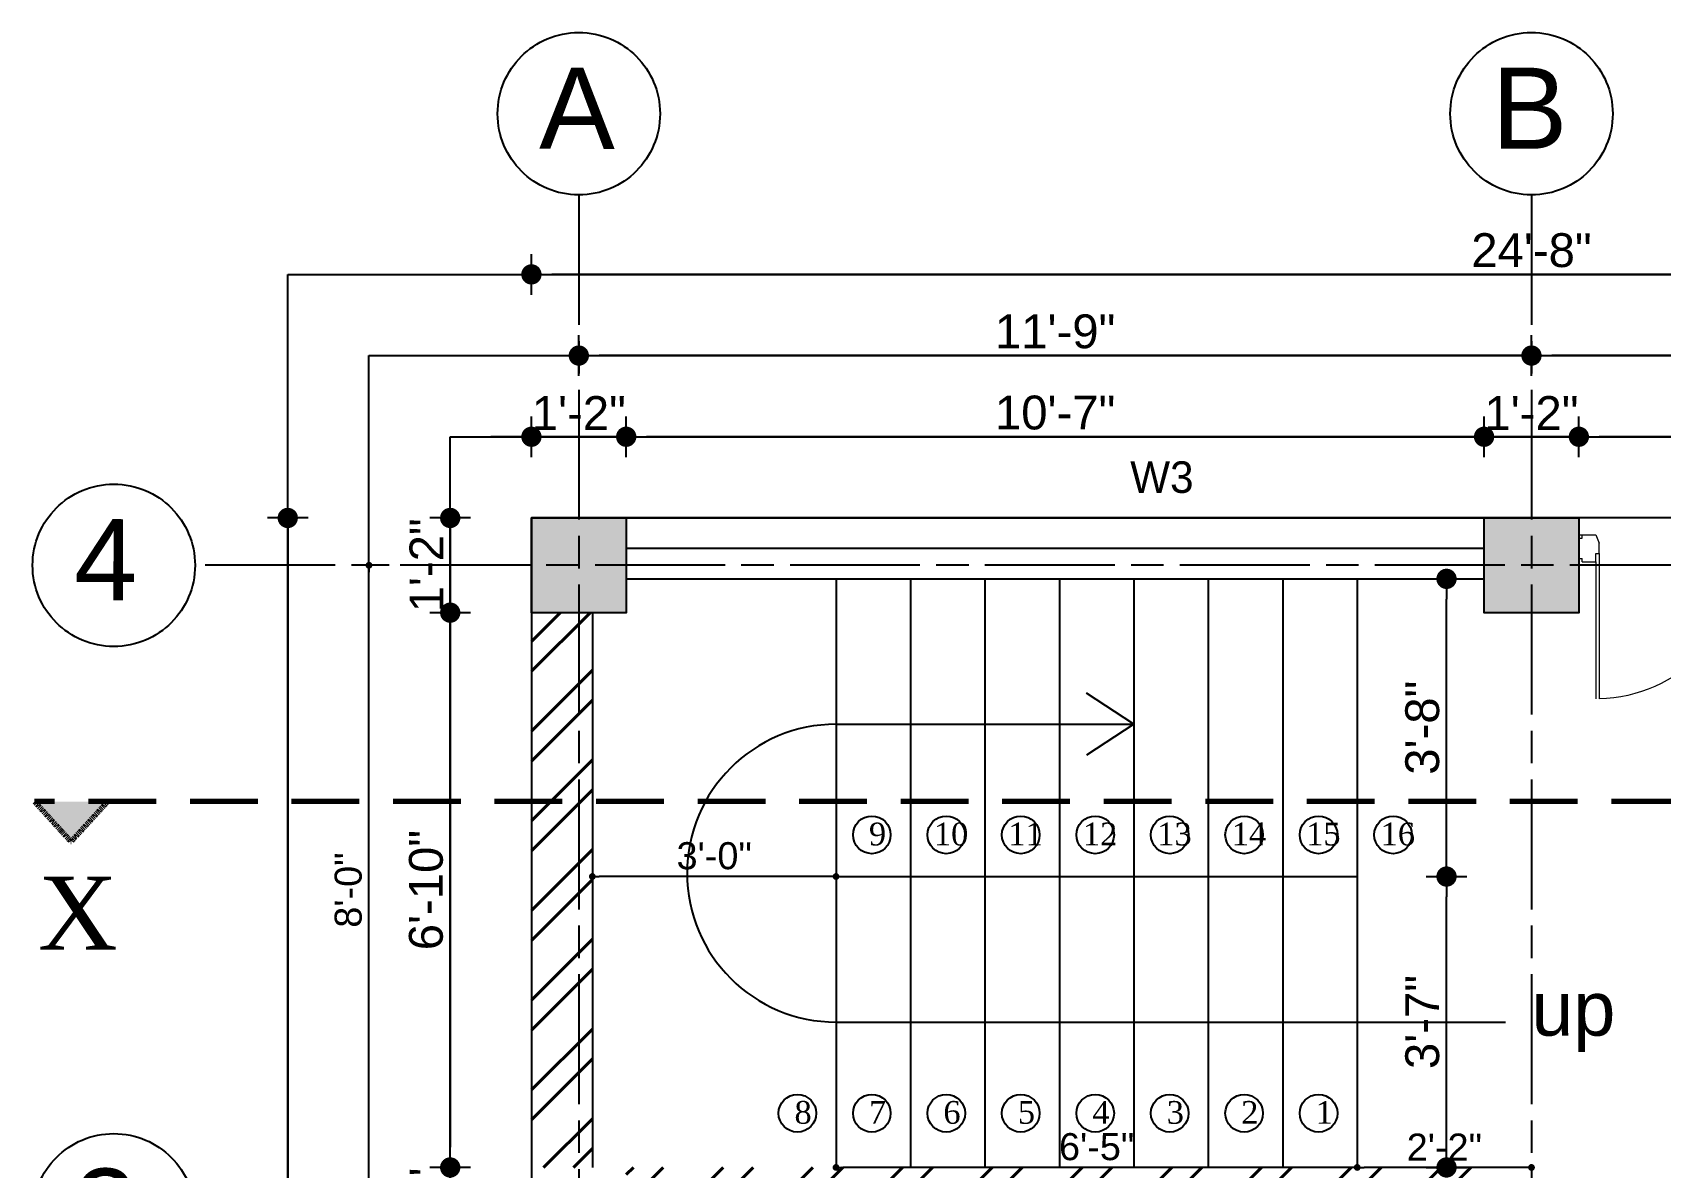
# Model space of a CAD drawing. Header units: inches. Extents: x 115570 to 265311, y 61168 to 314550.
# Drawn here: x 143061.5 to 143302, y 71584.3 to 71752 of the extents above; entities that cross this region are included whole.
import ezdxf

# ---------------------------------------------------------------- set-up
doc = ezdxf.new("R2010")
doc.units = ezdxf.units.IN
doc.header["$MEASUREMENT"] = 0
for name, pattern in [('ACAD_ISO08W100', [36, 24, -3, 6, -3]), ('CHAIN', [0.3543, 0.2362, -0.0295, 0.0591, -0.0295]), ('DASHED', [0.75, 0.5, -0.25])]:
    doc.linetypes.add(name, pattern=pattern)
doc.layers.get('0').update_dxf_attribs({"lineweight": 25})
for name, color, linetype, lineweight in [('0 wall', 7, 'Continuous', 40), ('hatch', 9, 'Continuous', 9), ('Section Line (ISO)', 7, 'CHAIN', 70)]:
    doc.layers.add(name, color=color, linetype=linetype, lineweight=lineweight)
doc.layers.add('0_center line', color=4, linetype='ACAD_ISO08W100', transparency=0.5)
doc.layers.add('doors and windows', color=240, linetype='Continuous')
doc.styles.add('arial.', font='arial.ttf')
doc.styles.add('bimal', font='comic.ttf')
doc.styles.get("Standard").update_dxf_attribs({"font": 'arial.ttf'})
doc.dimstyles.new('boundary wall dimension line', dxfattribs={"dimscale": 0, "dimtxt": 4, "dimasz": 1, "dimexe": 0.5, "dimexo": 3, "dimgap": 1, "dimtad": 1, "dimdec": 0, "dimrnd": 0.25, "dimzin": 3, "dimdsep": 46, "dimlunit": 4, "dimtxsty": 'arial.', "dimblk": 'DOT', "dimcen": 3, "dimdle": 6, "dimclrd": 4, "dimclre": 256, "dimclrt": 7, "dimazin": 0, "dimtfac": 1, "dimtdec": 0, "dimtix": 1, "dimtmove": 2, "dimatfit": 3, "dimfxl": 3, "dimfxlon": 1, "dimtolj": 1, "dimtzin": 0, "dimlwd": -1, "dimlwe": -1, "dimarcsym": 0})
doc.dimstyles.new('interior dimension', dxfattribs={"dimscale": 0, "dimtxt": 5, "dimasz": 3, "dimexe": 3, "dimexo": 3, "dimgap": 1, "dimtad": 1, "dimdec": 0, "dimrnd": 0.25, "dimzin": 3, "dimdsep": 46, "dimlunit": 4, "dimtxsty": 'arial.', "dimblk": 'DOT', "dimcen": 3, "dimdle": 6, "dimclrd": 4, "dimclre": 256, "dimclrt": 7, "dimazin": 0, "dimtfac": 1, "dimtdec": 0, "dimtix": 1, "dimtmove": 2, "dimatfit": 3, "dimfxl": 3, "dimfxlon": 1, "dimtolj": 1, "dimtzin": 0, "dimlwd": -1, "dimlwe": -1, "dimarcsym": 0})
pattern_1 = [(45, (35881.594, 36904.559), (-6.6291261, 6.6291261), []), (45, (35886.014, 36904.559), (-6.6291261, 6.6291261), [])]

# ---------------------------------------------------------------- blocks, each defined once
blk = doc.blocks.new('main door (GF)')
at = {"layer": 'hatch', "color": 8, "transparency": 33554687, "extrusion": (0, 0, -1)}
for p, q in [((1199.59, 1872.15), (1199.59, 1892.4)), ((1200.09, 1870.9), (1200.09, 1892.39)), ((1242.09, 1870.9), (1242.09, 1892.39)), ((1242.59, 1872.15), (1242.59, 1892.4)), ((1197.09, 1868.15), (1197.09, 1872.15)), ((1197.09, 1871.65), (1197.59, 1871.65)), ((1197.59, 1872.15), (1199.59, 1872.15)), ((1197.59, 1872.15), (1197.59, 1871.65)), ((1199.59, 1872.15), (1199.59, 1870.9)), ((1244.59, 1872.15), (1242.59, 1872.15)), ((1242.59, 1872.15), (1242.59, 1870.9)), ((1244.59, 1872.15), (1244.59, 1871.65)), ((1245.09, 1871.65), (1244.59, 1871.65)), ((1245.09, 1872.15), (1245.09, 1868.15)), ((1245.09, 1868.15), (1245.09, 1872.15)), ((1197.09, 1868.65), (1197.59, 1868.65)), ((1197.59, 1868.65), (1197.59, 1868.15)), ((1199.59, 1870.9), (1200.09, 1870.9)), ((1199.59, 1868.15), (1200.09, 1869.4)), ((1200.09, 1870.9), (1200.09, 1869.4)), ((1242.09, 1870.9), (1242.09, 1869.4)), ((1242.59, 1870.9), (1242.09, 1870.9)), ((1242.59, 1868.15), (1242.09, 1869.4)), ((1244.59, 1868.65), (1244.59, 1868.15)), ((1245.09, 1868.65), (1244.59, 1868.65)), ((1197.09, 1868.15), (1199.59, 1868.15)), ((1245.09, 1868.15), (1242.59, 1868.15))]:
    blk.add_line(p, q, dxfattribs=at)
at = {"layer": 'hatch', "color": 8, "transparency": 33554687}
for centre, start, end in [((1199.59, 1870.9), 0.0003, 88.6671), ((1242.59, 1870.9), 91.3329, 179.9997)]:
    blk.add_arc(centre, 21.5, start, end, dxfattribs=at)
blk = doc.blocks.new('_Dot')
at = {"color": 0, "linetype": 'ByBlock', "lineweight": -2}
blk.add_line((-0.5, 0), (-1, 0), dxfattribs=at)
at = {"color": 0, "linetype": 'ByBlock', "const_width": 0.5}
blk.add_lwpolyline([(-0.25, 0, 1), (0.25, 0, 1)], format="xyb", close=True, dxfattribs=at)
blk = doc.blocks.new('*D119')
at = {"transparency": 16777216}
for p, q in [((143267.36, 71627.26), (143273.36, 71627.26)), ((143267.36, 71584.26), (143273.36, 71584.26))]:
    blk.add_line(p, q, dxfattribs=at)
at = {"color": 4, "transparency": 16777216}
blk.add_line((143270.36, 71587.26), (143270.36, 71624.26), dxfattribs=at)
at = {"layer": 'Defpoints', "color": 0, "transparency": 16777216}
for p in [(143257.17, 71627.26), (143270.36, 71627.26), (143257.17, 71584.26)]:
    blk.add_point(p, dxfattribs=at)
at = {"color": 4, "transparency": 16777216, "xscale": 3, "yscale": 3, "zscale": 3}
for p, rotation in [((143270.36, 71627.26), 90), ((143270.36, 71584.26), 270)]:
    blk.add_blockref('_Dot', p, dxfattribs=dict(at, rotation=rotation))
at = {"color": 7, "transparency": 16777216, "insert": (143266.8, 71605.76), "char_height": 5, "attachment_point": 5, "rotation": 90, "style": 'arial.'}
blk.add_mtext('\\A1;3\'-7"', dxfattribs=at)
blk = doc.blocks.new('*D120')
at = {"transparency": 16777216}
for p, q in [((143267.36, 71671.26), (143273.36, 71671.26)), ((143267.36, 71627.26), (143273.36, 71627.26))]:
    blk.add_line(p, q, dxfattribs=at)
at = {"color": 4, "transparency": 16777216}
blk.add_line((143270.36, 71630.26), (143270.36, 71668.26), dxfattribs=at)
at = {"layer": 'Defpoints', "color": 0, "transparency": 16777216}
for p in [(143257.17, 71671.26), (143270.36, 71671.26), (143257.17, 71627.26)]:
    blk.add_point(p, dxfattribs=at)
at = {"color": 4, "transparency": 16777216, "xscale": 3, "yscale": 3, "zscale": 3}
for p, rotation in [((143270.36, 71671.26), 90), ((143270.36, 71627.26), 270)]:
    blk.add_blockref('_Dot', p, dxfattribs=dict(at, rotation=rotation))
at = {"color": 7, "transparency": 16777216, "insert": (143266.8, 71649.26), "char_height": 5, "attachment_point": 5, "rotation": 90, "style": 'arial.'}
blk.add_mtext('\\A1;3\'-8"', dxfattribs=at)
blk = doc.blocks.new('*D153')
at = {"transparency": 16777216}
for p, q in [((143289.91, 71689.26), (143289.91, 71695.26)), ((143337.91, 71689.26), (143337.91, 71695.26))]:
    blk.add_line(p, q, dxfattribs=at)
at = {"color": 4, "transparency": 16777216}
blk.add_line((143334.91, 71692.26), (143292.91, 71692.26), dxfattribs=at)
at = {"layer": 'Defpoints', "color": 0, "transparency": 16777216}
for p in [(143289.91, 71692.26), (143289.91, 71680.26), (143337.91, 71680.26)]:
    blk.add_point(p, dxfattribs=at)
at = {"color": 4, "transparency": 16777216, "xscale": 3, "yscale": 3, "zscale": 3, "rotation": 180}
blk.add_blockref('_Dot', (143289.91, 71692.26), dxfattribs=at)
at = {"color": 4, "transparency": 16777216, "xscale": 3, "yscale": 3, "zscale": 3}
blk.add_blockref('_Dot', (143337.91, 71692.26), dxfattribs=at)
at = {"color": 7, "transparency": 16777216, "insert": (143313.91, 71695.81), "char_height": 5, "attachment_point": 5, "style": 'arial.'}
blk.add_mtext('\\A1;4\'-0"', dxfattribs=at)
blk = doc.blocks.new('*D154')
at = {"transparency": 16777216}
for p, q in [((143275.91, 71689.26), (143275.91, 71695.26)), ((143289.91, 71689.26), (143289.91, 71695.26))]:
    blk.add_line(p, q, dxfattribs=at)
at = {"color": 4, "transparency": 16777216}
for p, q in [((143272.91, 71692.26), (143269.91, 71692.26)), ((143289.91, 71692.26), (143275.91, 71692.26)), ((143292.91, 71692.26), (143295.91, 71692.26))]:
    blk.add_line(p, q, dxfattribs=at)
at = {"layer": 'Defpoints', "color": 0, "transparency": 16777216}
for p in [(143275.91, 71692.26), (143275.91, 71680.26), (143289.91, 71680.26)]:
    blk.add_point(p, dxfattribs=at)
at = {"color": 4, "transparency": 16777216, "xscale": 3, "yscale": 3, "zscale": 3}
blk.add_blockref('_Dot', (143275.91, 71692.26), dxfattribs=at)
at = {"color": 4, "transparency": 16777216, "xscale": 3, "yscale": 3, "zscale": 3, "rotation": 180}
blk.add_blockref('_Dot', (143289.91, 71692.26), dxfattribs=at)
at = {"color": 7, "transparency": 16777216, "insert": (143282.91, 71695.77), "char_height": 5, "attachment_point": 5, "style": 'arial.'}
blk.add_mtext('\\A1;1\'-2"', dxfattribs=at)
blk = doc.blocks.new('*D155')
at = {"transparency": 16777216}
for p, q in [((143149.17, 71689.26), (143149.17, 71695.26)), ((143275.91, 71689.26), (143275.91, 71695.26))]:
    blk.add_line(p, q, dxfattribs=at)
at = {"color": 4, "transparency": 16777216}
blk.add_line((143272.91, 71692.26), (143152.17, 71692.26), dxfattribs=at)
at = {"layer": 'Defpoints', "color": 0, "transparency": 16777216}
for p in [(143149.17, 71692.26), (143149.17, 71680.26), (143275.91, 71680.26)]:
    blk.add_point(p, dxfattribs=at)
at = {"color": 4, "transparency": 16777216, "xscale": 3, "yscale": 3, "zscale": 3, "rotation": 180}
blk.add_blockref('_Dot', (143149.17, 71692.26), dxfattribs=at)
at = {"color": 4, "transparency": 16777216, "xscale": 3, "yscale": 3, "zscale": 3}
blk.add_blockref('_Dot', (143275.91, 71692.26), dxfattribs=at)
at = {"color": 7, "transparency": 16777216, "insert": (143212.54, 71695.81), "char_height": 5, "attachment_point": 5, "style": 'arial.'}
blk.add_mtext('\\A1;10\'-7"', dxfattribs=at)
blk = doc.blocks.new('*D156')
at = {"transparency": 16777216}
for p, q in [((143135.17, 71689.26), (143135.17, 71695.26)), ((143149.17, 71689.26), (143149.17, 71695.26))]:
    blk.add_line(p, q, dxfattribs=at)
at = {"color": 4, "transparency": 16777216}
for p, q in [((143132.17, 71692.26), (143129.17, 71692.26)), ((143149.17, 71692.26), (143135.17, 71692.26)), ((143152.17, 71692.26), (143155.17, 71692.26))]:
    blk.add_line(p, q, dxfattribs=at)
at = {"layer": 'Defpoints', "color": 0, "transparency": 16777216}
for p in [(143135.17, 71692.26), (143135.17, 71680.26), (143149.17, 71680.26)]:
    blk.add_point(p, dxfattribs=at)
at = {"color": 4, "transparency": 16777216, "xscale": 3, "yscale": 3, "zscale": 3}
blk.add_blockref('_Dot', (143135.17, 71692.26), dxfattribs=at)
at = {"color": 4, "transparency": 16777216, "xscale": 3, "yscale": 3, "zscale": 3, "rotation": 180}
blk.add_blockref('_Dot', (143149.17, 71692.26), dxfattribs=at)
at = {"color": 7, "transparency": 16777216, "insert": (143142.17, 71695.77), "char_height": 5, "attachment_point": 5, "style": 'arial.'}
blk.add_mtext('\\A1;1\'-2"', dxfattribs=at)
blk = doc.blocks.new('*D157')
at = {"transparency": 16777216}
for p, q in [((143282.91, 71701.26), (143282.91, 71707.26)), ((143423.66, 71701.26), (143423.66, 71707.26))]:
    blk.add_line(p, q, dxfattribs=at)
at = {"color": 4, "transparency": 16777216}
blk.add_line((143420.66, 71704.26), (143285.91, 71704.26), dxfattribs=at)
at = {"layer": 'Defpoints', "color": 0, "transparency": 16777216}
for p in [(143282.91, 71704.26), (143282.91, 71680.26), (143423.66, 71680.26)]:
    blk.add_point(p, dxfattribs=at)
at = {"color": 4, "transparency": 16777216, "xscale": 3, "yscale": 3, "zscale": 3, "rotation": 180}
blk.add_blockref('_Dot', (143282.91, 71704.26), dxfattribs=at)
at = {"color": 4, "transparency": 16777216, "xscale": 3, "yscale": 3, "zscale": 3}
blk.add_blockref('_Dot', (143423.66, 71704.26), dxfattribs=at)
at = {"color": 7, "transparency": 16777216, "insert": (143353.29, 71707.81), "char_height": 5, "attachment_point": 5, "style": 'arial.'}
blk.add_mtext('\\A1;11\'-9"', dxfattribs=at)
blk = doc.blocks.new('*D158')
at = {"transparency": 16777216}
for p, q in [((143142.17, 71701.26), (143142.17, 71707.26)), ((143282.91, 71701.26), (143282.91, 71707.26))]:
    blk.add_line(p, q, dxfattribs=at)
at = {"color": 4, "transparency": 16777216}
blk.add_line((143279.91, 71704.26), (143145.17, 71704.26), dxfattribs=at)
at = {"layer": 'Defpoints', "color": 0, "transparency": 16777216}
for p in [(143142.17, 71704.26), (143142.17, 71680.26), (143282.91, 71680.26)]:
    blk.add_point(p, dxfattribs=at)
at = {"color": 4, "transparency": 16777216, "xscale": 3, "yscale": 3, "zscale": 3, "rotation": 180}
blk.add_blockref('_Dot', (143142.17, 71704.26), dxfattribs=at)
at = {"color": 4, "transparency": 16777216, "xscale": 3, "yscale": 3, "zscale": 3}
blk.add_blockref('_Dot', (143282.91, 71704.26), dxfattribs=at)
at = {"color": 7, "transparency": 16777216, "insert": (143212.54, 71707.81), "char_height": 5, "attachment_point": 5, "style": 'arial.'}
blk.add_mtext('\\A1;11\'-9"', dxfattribs=at)
blk = doc.blocks.new('*D159')
at = {"transparency": 16777216}
for p, q in [((143135.17, 71713.26), (143135.17, 71719.26)), ((143430.66, 71713.26), (143430.66, 71719.26))]:
    blk.add_line(p, q, dxfattribs=at)
at = {"color": 4, "transparency": 16777216}
blk.add_line((143427.66, 71716.26), (143138.17, 71716.26), dxfattribs=at)
at = {"layer": 'Defpoints', "color": 0, "transparency": 16777216}
for p in [(143135.17, 71716.26), (143135.17, 71680.26), (143430.66, 71680.26)]:
    blk.add_point(p, dxfattribs=at)
at = {"color": 4, "transparency": 16777216, "xscale": 3, "yscale": 3, "zscale": 3, "rotation": 180}
blk.add_blockref('_Dot', (143135.17, 71716.26), dxfattribs=at)
at = {"color": 4, "transparency": 16777216, "xscale": 3, "yscale": 3, "zscale": 3}
blk.add_blockref('_Dot', (143430.66, 71716.26), dxfattribs=at)
at = {"color": 7, "transparency": 16777216, "insert": (143282.91, 71719.81), "char_height": 5, "attachment_point": 5, "style": 'arial.'}
blk.add_mtext('\\A1;24\'-8"', dxfattribs=at)
blk = doc.blocks.new('*D160')
at = {"color": 4, "transparency": 16777216}
for p, q in [((143123.17, 71683.26), (143123.17, 71686.26)), ((143123.17, 71680.26), (143123.17, 71666.26)), ((143123.17, 71663.26), (143123.17, 71660.26))]:
    blk.add_line(p, q, dxfattribs=at)
at = {"transparency": 16777216}
for p, q in [((143126.17, 71680.26), (143120.17, 71680.26)), ((143126.17, 71666.26), (143120.17, 71666.26))]:
    blk.add_line(p, q, dxfattribs=at)
at = {"layer": 'Defpoints', "color": 0, "transparency": 16777216}
for p in [(143135.17, 71680.26), (143123.17, 71666.26), (143135.17, 71666.26)]:
    blk.add_point(p, dxfattribs=at)
at = {"color": 4, "transparency": 16777216, "xscale": 3, "yscale": 3, "zscale": 3}
for p, rotation in [((143123.17, 71680.26), 270), ((143123.17, 71666.26), 90)]:
    blk.add_blockref('_Dot', p, dxfattribs=dict(at, rotation=rotation))
at = {"color": 7, "transparency": 16777216, "insert": (143119.66, 71673.26), "char_height": 5, "attachment_point": 5, "rotation": 90, "style": 'arial.'}
blk.add_mtext('\\A1;1\'-2"', dxfattribs=at)
blk = doc.blocks.new('*D161')
at = {"transparency": 16777216}
for p, q in [((143126.17, 71666.26), (143120.17, 71666.26)), ((143126.17, 71584.26), (143120.17, 71584.26))]:
    blk.add_line(p, q, dxfattribs=at)
at = {"color": 4, "transparency": 16777216}
blk.add_line((143123.17, 71663.26), (143123.17, 71587.26), dxfattribs=at)
at = {"layer": 'Defpoints', "color": 0, "transparency": 16777216}
for p in [(143135.17, 71666.26), (143123.17, 71584.26), (143135.17, 71584.26)]:
    blk.add_point(p, dxfattribs=at)
at = {"color": 4, "transparency": 16777216, "xscale": 3, "yscale": 3, "zscale": 3}
for p, rotation in [((143123.17, 71666.26), 90), ((143123.17, 71584.26), 270)]:
    blk.add_blockref('_Dot', p, dxfattribs=dict(at, rotation=rotation))
at = {"color": 7, "transparency": 16777216, "insert": (143119.61, 71625.26), "char_height": 5, "attachment_point": 5, "rotation": 90, "style": 'arial.'}
blk.add_mtext('\\A1;6\'-10"', dxfattribs=at)
blk = doc.blocks.new('*D162')
at = {"color": 4, "transparency": 16777216}
for p, q in [((143123.17, 71587.26), (143123.17, 71590.26)), ((143123.17, 71584.26), (143123.17, 71570.26)), ((143123.17, 71567.26), (143123.17, 71564.26))]:
    blk.add_line(p, q, dxfattribs=at)
at = {"transparency": 16777216}
for p, q in [((143126.17, 71584.26), (143120.17, 71584.26)), ((143126.17, 71570.26), (143120.17, 71570.26))]:
    blk.add_line(p, q, dxfattribs=at)
at = {"layer": 'Defpoints', "color": 0, "transparency": 16777216}
for p in [(143135.17, 71584.26), (143123.17, 71570.26), (143135.17, 71570.26)]:
    blk.add_point(p, dxfattribs=at)
at = {"color": 4, "transparency": 16777216, "xscale": 3, "yscale": 3, "zscale": 3}
for p, rotation in [((143123.17, 71584.26), 270), ((143123.17, 71570.26), 90)]:
    blk.add_blockref('_Dot', p, dxfattribs=dict(at, rotation=rotation))
at = {"color": 7, "transparency": 16777216, "insert": (143119.66, 71577.26), "char_height": 5, "attachment_point": 5, "rotation": 90, "style": 'arial.'}
blk.add_mtext('\\A1;1\'-2"', dxfattribs=at)
blk = doc.blocks.new('*D169')
at = {"transparency": 16777216}
for p, q in [((143102.17, 71680.26), (143096.17, 71680.26)), ((143102.17, 71350.93), (143096.17, 71350.93))]:
    blk.add_line(p, q, dxfattribs=at)
at = {"color": 4, "transparency": 16777216}
blk.add_line((143099.17, 71677.26), (143099.17, 71353.93), dxfattribs=at)
at = {"layer": 'Defpoints', "color": 0, "transparency": 16777216}
for p in [(143135.17, 71680.26), (143099.17, 71350.93), (143135.17, 71350.93)]:
    blk.add_point(p, dxfattribs=at)
at = {"color": 4, "transparency": 16777216, "xscale": 3, "yscale": 3, "zscale": 3}
for p, rotation in [((143099.17, 71680.26), 90), ((143099.17, 71350.93), 270)]:
    blk.add_blockref('_Dot', p, dxfattribs=dict(at, rotation=rotation))
at = {"color": 7, "transparency": 16777216, "insert": (143095.61, 71515.59), "char_height": 5, "attachment_point": 5, "rotation": 90, "style": 'arial.'}
blk.add_mtext('\\A1;27\'-5"', dxfattribs=at)
blk = doc.blocks.new('*D308')
at = {"transparency": 16777216}
for p, q in [((143144.17, 71627.26), (143144.17, 71627.76)), ((143180.17, 71627.26), (143180.17, 71627.76))]:
    blk.add_line(p, q, dxfattribs=at)
at = {"color": 4, "transparency": 16777216}
blk.add_line((143179.17, 71627.26), (143145.17, 71627.26), dxfattribs=at)
at = {"layer": 'Defpoints', "color": 0, "transparency": 16777216}
for p in [(143144.17, 71627.26), (143144.17, 71627.26), (143180.17, 71627.26)]:
    blk.add_point(p, dxfattribs=at)
at = {"color": 4, "transparency": 16777216, "rotation": 180}
blk.add_blockref('_Dot', (143144.17, 71627.26), dxfattribs=at)
at = {"color": 4, "transparency": 16777216}
blk.add_blockref('_Dot', (143180.17, 71627.26), dxfattribs=at)
at = {"color": 7, "transparency": 16777216, "insert": (143162.17, 71630.31), "char_height": 4, "attachment_point": 5, "style": 'arial.'}
blk.add_mtext('\\A1;3\'-0"', dxfattribs=at)
blk = doc.blocks.new('*D310')
at = {"transparency": 16777216}
for p, q in [((143114.17, 71673.26), (143110.67, 71673.26)), ((143114.17, 71577.26), (143110.67, 71577.26))]:
    blk.add_line(p, q, dxfattribs=at)
at = {"color": 4, "transparency": 16777216}
blk.add_line((143111.17, 71578.26), (143111.17, 71672.26), dxfattribs=at)
at = {"layer": 'Defpoints', "color": 0, "transparency": 16777216}
for p in [(143111.17, 71673.26), (143135.17, 71673.26), (143135.17, 71577.26)]:
    blk.add_point(p, dxfattribs=at)
at = {"color": 4, "transparency": 16777216}
for p, rotation in [((143111.17, 71673.26), 90), ((143111.17, 71577.26), 270)]:
    blk.add_blockref('_Dot', p, dxfattribs=dict(at, rotation=rotation))
at = {"color": 7, "transparency": 16777216, "insert": (143108.12, 71625.26), "char_height": 4, "attachment_point": 5, "rotation": 90, "style": 'arial.'}
blk.add_mtext('\\A1;8\'-0"', dxfattribs=at)
blk = doc.blocks.new('*D451')
at = {"transparency": 16777216}
for p, q in [((143257.17, 71584.26), (143257.17, 71584.76)), ((143282.91, 71584.26), (143282.91, 71584.76))]:
    blk.add_line(p, q, dxfattribs=at)
at = {"color": 4, "transparency": 16777216}
blk.add_line((143281.91, 71584.26), (143258.17, 71584.26), dxfattribs=at)
at = {"layer": 'Defpoints', "color": 0, "transparency": 16777216}
for p in [(143257.17, 71584.26), (143257.17, 71584.26), (143282.91, 71584.26)]:
    blk.add_point(p, dxfattribs=at)
at = {"color": 4, "transparency": 16777216, "rotation": 180}
blk.add_blockref('_Dot', (143257.17, 71584.26), dxfattribs=at)
at = {"color": 4, "transparency": 16777216}
blk.add_blockref('_Dot', (143282.91, 71584.26), dxfattribs=at)
at = {"color": 7, "transparency": 16777216, "insert": (143270.04, 71587.27), "char_height": 4, "attachment_point": 5, "style": 'arial.'}
blk.add_mtext('\\A1;2\'-2"', dxfattribs=at)
blk = doc.blocks.new('*D452')
at = {"transparency": 16777216}
for p, q in [((143180.17, 71584.26), (143180.17, 71584.76)), ((143257.17, 71584.26), (143257.17, 71584.76))]:
    blk.add_line(p, q, dxfattribs=at)
at = {"color": 4, "transparency": 16777216}
blk.add_line((143256.17, 71584.26), (143181.17, 71584.26), dxfattribs=at)
at = {"layer": 'Defpoints', "color": 0, "transparency": 16777216}
for p in [(143180.17, 71584.26), (143180.17, 71584.26), (143257.17, 71584.26)]:
    blk.add_point(p, dxfattribs=at)
at = {"color": 4, "transparency": 16777216, "rotation": 180}
blk.add_blockref('_Dot', (143180.17, 71584.26), dxfattribs=at)
at = {"color": 4, "transparency": 16777216}
blk.add_blockref('_Dot', (143257.17, 71584.26), dxfattribs=at)
at = {"color": 7, "transparency": 16777216, "insert": (143218.67, 71587.31), "char_height": 4, "attachment_point": 5, "style": 'arial.'}
blk.add_mtext('\\A1;6\'-5"', dxfattribs=at)

msp = doc.modelspace()

# ---------------------------------------------------------------- hatches: boundary and pattern name
h = msp.add_hatch(color=256)
h.dxf.hatch_style = 1
h.paths.add_polyline_path([(143135.17, 71666.26), (143149.17, 71666.26), (143149.17, 71680.26), (143135.17, 71680.26)])
h = msp.add_hatch(color=256)
h.dxf.hatch_style = 1
h.paths.add_polyline_path([(143275.91, 71666.26), (143289.91, 71666.26), (143289.91, 71680.26), (143275.91, 71680.26)])
at = {"ltscale": 10, "transparency": 33554564}
h = msp.add_hatch(color=0, dxfattribs=at)
h.dxf.hatch_style = 1
h.paths.add_polyline_path([(143067.15, 71632.42), (143072.56, 71638.34), (143061.74, 71638.34)])
at = {"layer": '0 wall', "transparency": 33554585}
h = msp.add_hatch(dxfattribs=at)
h.set_pattern_fill('ANSI32', color=256, scale=25)
h.set_pattern_definition(pattern_1)
h.paths.add_polyline_path([(143144.17, 71474.26), (143135.17, 71474.26), (143135.17, 71364.93), (143144.17, 71364.93)])
h.paths.add_polyline_path([(143144.17, 71570.26), (143135.17, 71570.26), (143135.17, 71488.26), (143144.17, 71488.26)])
h.paths.add_polyline_path([(143343.19, 71444.13), (143374.59, 71444.13), (143374.59, 71454.44), (143343.19, 71454.44)], flags=9)
h.paths.add_polyline_path([(143207.84, 71491.7), (143287.61, 71491.7), (143287.61, 71510.42), (143207.84, 71510.42)], flags=9)
h.paths.add_polyline_path([(143222.86, 71464.86), (143234.34, 71464.86), (143234.34, 71476.21), (143222.86, 71476.21)], flags=9)
h.paths.add_polyline_path([(143289, 71527.5), (143299.48, 71527.5), (143299.48, 71538.85), (143289, 71538.85)], flags=9)
h.paths.add_polyline_path([(143155.32, 71465.55), (143164.77, 71465.55), (143164.77, 71476.89), (143155.32, 71476.89)], flags=9)
h.paths.add_polyline_path([(143277.02, 71550.16), (143287.96, 71550.16), (143287.96, 71561.51), (143277.02, 71561.51)], flags=9)
h.paths.add_polyline_path([(143276.81, 71451.09), (143287.75, 71451.09), (143287.75, 71462.43), (143276.81, 71462.43)], flags=9)
h.paths.add_polyline_path([(143190.04, 71478.7), (143200.99, 71478.7), (143200.99, 71490.05), (143190.04, 71490.05)], flags=9)
h.paths.add_polyline_path([(143321.11, 71671.64), (143333.81, 71671.64), (143333.81, 71682.99), (143321.11, 71682.99)], flags=9)
h.paths.add_polyline_path([(143280.16, 71599.37), (143296.59, 71599.37), (143296.59, 71615.86), (143280.16, 71615.86)], flags=9)
h = msp.add_hatch(dxfattribs=at)
h.set_pattern_fill('ANSI32', color=256, scale=25)
h.set_pattern_definition(pattern_1)
h.paths.add_polyline_path([(143144.17, 71666.26), (143135.17, 71666.26), (143135.17, 71584.26), (143144.17, 71584.26)])
h.paths.add_polyline_path([(143275.92, 71584.26), (143149.17, 71584.26), (143149.17, 71575.26), (143275.92, 71575.26)])

# ---------------------------------------------------------------- linework, layer by layer
for p, q in [((143149.17, 71680.26), (143275.91, 71680.26)), ((143149.17, 71671.26), (143275.91, 71671.26)), ((143180.17, 71671.26), (143180.17, 71584.26)), ((143191.17, 71671.26), (143191.17, 71584.26)), ((143202.17, 71671.26), (143202.17, 71584.26)), ((143213.17, 71671.26), (143213.17, 71584.26)), ((143224.17, 71671.26), (143224.17, 71584.26)), ((143235.17, 71671.26), (143235.17, 71584.26)), ((143246.17, 71671.26), (143246.17, 71584.26)), ((143257.17, 71671.26), (143257.17, 71584.26)), ((143135.17, 71666.26), (143135.17, 71584.26)), ((143144.17, 71666.26), (143144.17, 71584.26)), ((143224.17, 71649.77), (143217.16, 71654.36)), ((143180.17, 71649.77), (143224.17, 71649.77)), ((143224.17, 71649.77), (143217.16, 71645.19)), ((143180.17, 71627.26), (143257.17, 71627.26)), ((143180.17, 71605.75), (143279.05, 71605.75))]:
    msp.add_line(p, q)
at = {"transparency": 33554508}
for points in [[(143099.17, 71716.26), (143466.66, 71716.26), (143466.66, 71314.92), (143099.17, 71314.92)], [(143111.17, 71704.26), (143454.66, 71704.26), (143454.66, 71326.92), (143111.17, 71326.92)], [(143123.17, 71692.26), (143442.66, 71692.26), (143442.66, 71338.92), (143123.17, 71338.92)]]:
    msp.add_lwpolyline(points, close=True, dxfattribs=at)
for points in [[(143135.17, 71680.26), (143149.17, 71680.26), (143149.17, 71666.26), (143135.17, 71666.26)], [(143135.17, 71350.93), (143430.66, 71350.93), (143430.66, 71680.26), (143135.17, 71680.26)], [(143275.91, 71680.26), (143289.91, 71680.26), (143289.91, 71666.26), (143275.91, 71666.26)]]:
    msp.add_lwpolyline(points, close=True)
for centre in [(143185.46, 71633.42), (143196.46, 71633.42), (143207.46, 71633.42), (143218.46, 71633.42), (143229.46, 71633.42), (143240.46, 71633.42), (143251.46, 71633.42), (143262.46, 71633.42), (143174.46, 71592.27), (143185.46, 71592.27), (143196.46, 71592.27), (143207.46, 71592.27), (143218.46, 71592.27), (143229.46, 71592.27), (143240.46, 71592.27), (143251.46, 71592.27)]:
    msp.add_circle(centre, 2.78)
msp.add_arc((143180.17, 71627.76), 22.01, 90, 270)
at = {"layer": '0_center line', "ltscale": 0.8, "transparency": 33554559}
for p, q in [((143142.17, 71728.01), (143142.17, 71303.11)), ((143282.91, 71728.01), (143282.91, 71303.11)), ((143480.57, 71673.26), (143085.47, 71673.26))]:
    msp.add_line(p, q, dxfattribs=at)
at = {"layer": '0_center line', "ltscale": 100, "transparency": 33554687}
for centre in [(143142.17, 71740.01), (143282.91, 71740.01), (143073.47, 71673.26), (143073.47, 71577.26)]:
    msp.add_circle(centre, 12, dxfattribs=at)
at = {"layer": 'doors and windows', "transparency": 33554687}
msp.add_line((143275.91, 71675.76), (143149.17, 71675.76), dxfattribs=at)
at = {"layer": 'Section Line (ISO)', "linetype": 'DASHED', "ltscale": 20, "transparency": 33554687}
msp.add_line((143499.73, 71638.34), (143061.74, 71638.34), dxfattribs=at)
at = {"layer": 'Section Line (ISO)', "linetype": 'DASHED', "ltscale": 0.3, "transparency": 33554687}
for p in [(143061.74, 71638.34), (143072.56, 71638.34)]:
    msp.add_line(p, (143067.15, 71632.42), dxfattribs=at)

# ---------------------------------------------------------------- block references
at = {"layer": '0 wall', "xscale": -1, "rotation": 180}
msp.add_blockref('main door (GF)', (142092.82, 73545.91), dxfattribs=at)

# ---------------------------------------------------------------- texts
at = {"ltscale": 100, "transparency": 33554687}
for s, width, gutter_width, heights, insert, char_height, attachment_point in [('{\\fTimes New Roman|b0|i0|c0|p18;9}', 41.3853, 148.67, [31.46], (143185.03, 71635.23), 3.36, 1), ('{\\fTimes New Roman|b0|i0|c0|p18;10}', 41.3853, 148.67, [31.46], (143194.63, 71635.23), 3.36, 1), ('{\\fTimes New Roman|b0|i0|c0|p18;11}', 41.3853, 148.67, [31.46], (143205.63, 71635.23), 3.36, 1), ('{\\fTimes New Roman|b0|i0|c0|p18;12}', 41.3853, 148.67, [31.46], (143216.63, 71635.23), 3.36, 1), ('{\\fTimes New Roman|b0|i0|c0|p18;13}', 41.3853, 148.67, [31.46], (143227.63, 71635.23), 3.36, 1), ('{\\fTimes New Roman|b0|i0|c0|p18;14}', 41.3853, 148.67, [31.46], (143238.63, 71635.23), 3.36, 1), ('{\\fTimes New Roman|b0|i0|c0|p18;15}', 41.3853, 148.67, [31.46], (143249.63, 71635.23), 3.36, 1), ('{\\fTimes New Roman|b0|i0|c0|p18;16}', 41.3853, 148.67, [31.46], (143260.63, 71635.23), 3.36, 1), ('{\\fTimes New Roman|b0|i0|c0|p18;X}', 98.4822, 36, [0], (143074.05, 71616.45), 10.8, 9), ('{\\fTimes New Roman|b0|i0|c0|p18;8}', 41.3853, 148.67, [31.46], (143174.03, 71594.08), 3.36, 1), ('{\\fTimes New Roman|b0|i0|c0|p18;7}', 41.3853, 148.67, [31.46], (143185.03, 71594.08), 3.36, 1), ('{\\fTimes New Roman|b0|i0|c0|p18;6}', 41.3853, 148.67, [31.46], (143196.03, 71594.08), 3.36, 1), ('{\\fTimes New Roman|b0|i0|c0|p18;5}', 41.3853, 148.67, [31.46], (143207.03, 71594.08), 3.36, 1), ('{\\fTimes New Roman|b0|i0|c0|p18;4}', 41.3853, 148.67, [31.46], (143218.03, 71594.08), 3.36, 1), ('{\\fTimes New Roman|b0|i0|c0|p18;3}', 41.3853, 148.67, [31.46], (143229.03, 71594.08), 3.36, 1), ('{\\fTimes New Roman|b0|i0|c0|p18;2}', 41.3853, 148.67, [31.46], (143240.03, 71594.08), 3.36, 1), ('{\\fTimes New Roman|b0|i0|c0|p18;1}', 41.3853, 148.67, [31.46], (143251.03, 71594.08), 3.36, 1)]:
    msp.add_mtext_dynamic_manual_height_columns(s, width=width, gutter_width=gutter_width, heights=heights, dxfattribs=dict(at, insert=insert, char_height=char_height, attachment_point=attachment_point))
at = {"insert": (143282.88, 71611.74), "char_height": 8, "attachment_point": 1}
msp.add_mtext_dynamic_manual_height_columns('up', width=0.2884, gutter_width=62.31, heights=[0], dxfattribs=at)
at = {"layer": '0_center line', "ltscale": 100, "transparency": 33554687}
for s, p in [('A', (143136.3, 71734.83)), ('B', (143277.04, 71734.83)), ('4', (143067.6, 71668.09)), ('3', (143067.6, 71572.09))]:
    msp.add_text(s, height=12, rotation=359.9287, dxfattribs=at).set_placement(p)
at = {"layer": 'doors and windows', "ltscale": 201, "transparency": 33554687, "insert": (143232.99, 71688.63), "char_height": 4.667, "width": 27.9727, "attachment_point": 3, "style": 'bimal'}
msp.add_mtext('W3', dxfattribs=at)

# ---------------------------------------------------------------- dimensions: what is measured, and where the dimension line sits
for base, p1, p2, dimstyle, picture, middle in [((143135.17, 71716.26), (143430.66, 71680.26), (143135.17, 71680.26), 'interior dimension', '*D159', (143282.91, 71719.81)), ((143142.17, 71704.26), (143282.91, 71680.26), (143142.17, 71680.26), 'interior dimension', '*D158', (143212.54, 71707.81)), ((143282.91, 71704.26), (143423.66, 71680.26), (143282.91, 71680.26), 'interior dimension', '*D157', (143353.29, 71707.81)), ((143135.17, 71692.26), (143149.17, 71680.26), (143135.17, 71680.26), 'interior dimension', '*D156', (143142.17, 71695.77)), ((143149.17, 71692.26), (143275.91, 71680.26), (143149.17, 71680.26), 'interior dimension', '*D155', (143212.54, 71695.81)), ((143275.91, 71692.26), (143289.91, 71680.26), (143275.91, 71680.26), 'interior dimension', '*D154', (143282.91, 71695.77)), ((143289.91, 71692.26), (143337.91, 71680.26), (143289.91, 71680.26), 'interior dimension', '*D153', (143313.91, 71695.81)), ((143144.17, 71627.26), (143180.17, 71627.26), (143144.17, 71627.26), 'boundary wall dimension line', '*D308', (143162.17, 71630.31)), ((143180.17, 71584.26), (143257.17, 71584.26), (143180.17, 71584.26), 'boundary wall dimension line', '*D452', (143218.67, 71587.31)), ((143257.17, 71584.26), (143282.91, 71584.26), (143257.17, 71584.26), 'boundary wall dimension line', '*D451', (143270.04, 71587.27))]:
    dim = msp.add_linear_dim(base=base, p1=p1, p2=p2, dimstyle=dimstyle, override={"dimscale": 1})
    dim.commit()
    dim.dimension.update_dxf_attribs({"geometry": picture, "text_midpoint": middle})
for base, p1, p2, dimstyle, picture, middle in [((143123.17, 71666.26), (143135.17, 71680.26), (143135.17, 71666.26), 'interior dimension', '*D160', (143119.66, 71673.26)), ((143099.17, 71350.93), (143135.17, 71680.26), (143135.17, 71350.93), 'interior dimension', '*D169', (143095.61, 71515.59)), ((143111.17, 71673.26), (143135.17, 71577.26), (143135.17, 71673.26), 'boundary wall dimension line', '*D310', (143108.12, 71625.26)), ((143270.36, 71671.26), (143257.17, 71627.26), (143257.17, 71671.26), 'interior dimension', '*D120', (143266.8, 71649.26)), ((143123.17, 71584.26), (143135.17, 71666.26), (143135.17, 71584.26), 'interior dimension', '*D161', (143119.61, 71625.26)), ((143270.36, 71627.26), (143257.17, 71584.26), (143257.17, 71627.26), 'interior dimension', '*D119', (143266.8, 71605.76)), ((143123.17, 71570.26), (143135.17, 71584.26), (143135.17, 71570.26), 'interior dimension', '*D162', (143119.66, 71577.26))]:
    dim = msp.add_linear_dim(base=base, p1=p1, p2=p2, angle=90, dimstyle=dimstyle, override={"dimscale": 1})
    dim.commit()
    dim.dimension.update_dxf_attribs({"geometry": picture, "text_midpoint": middle})

doc.saveas('drawing.dxf')
